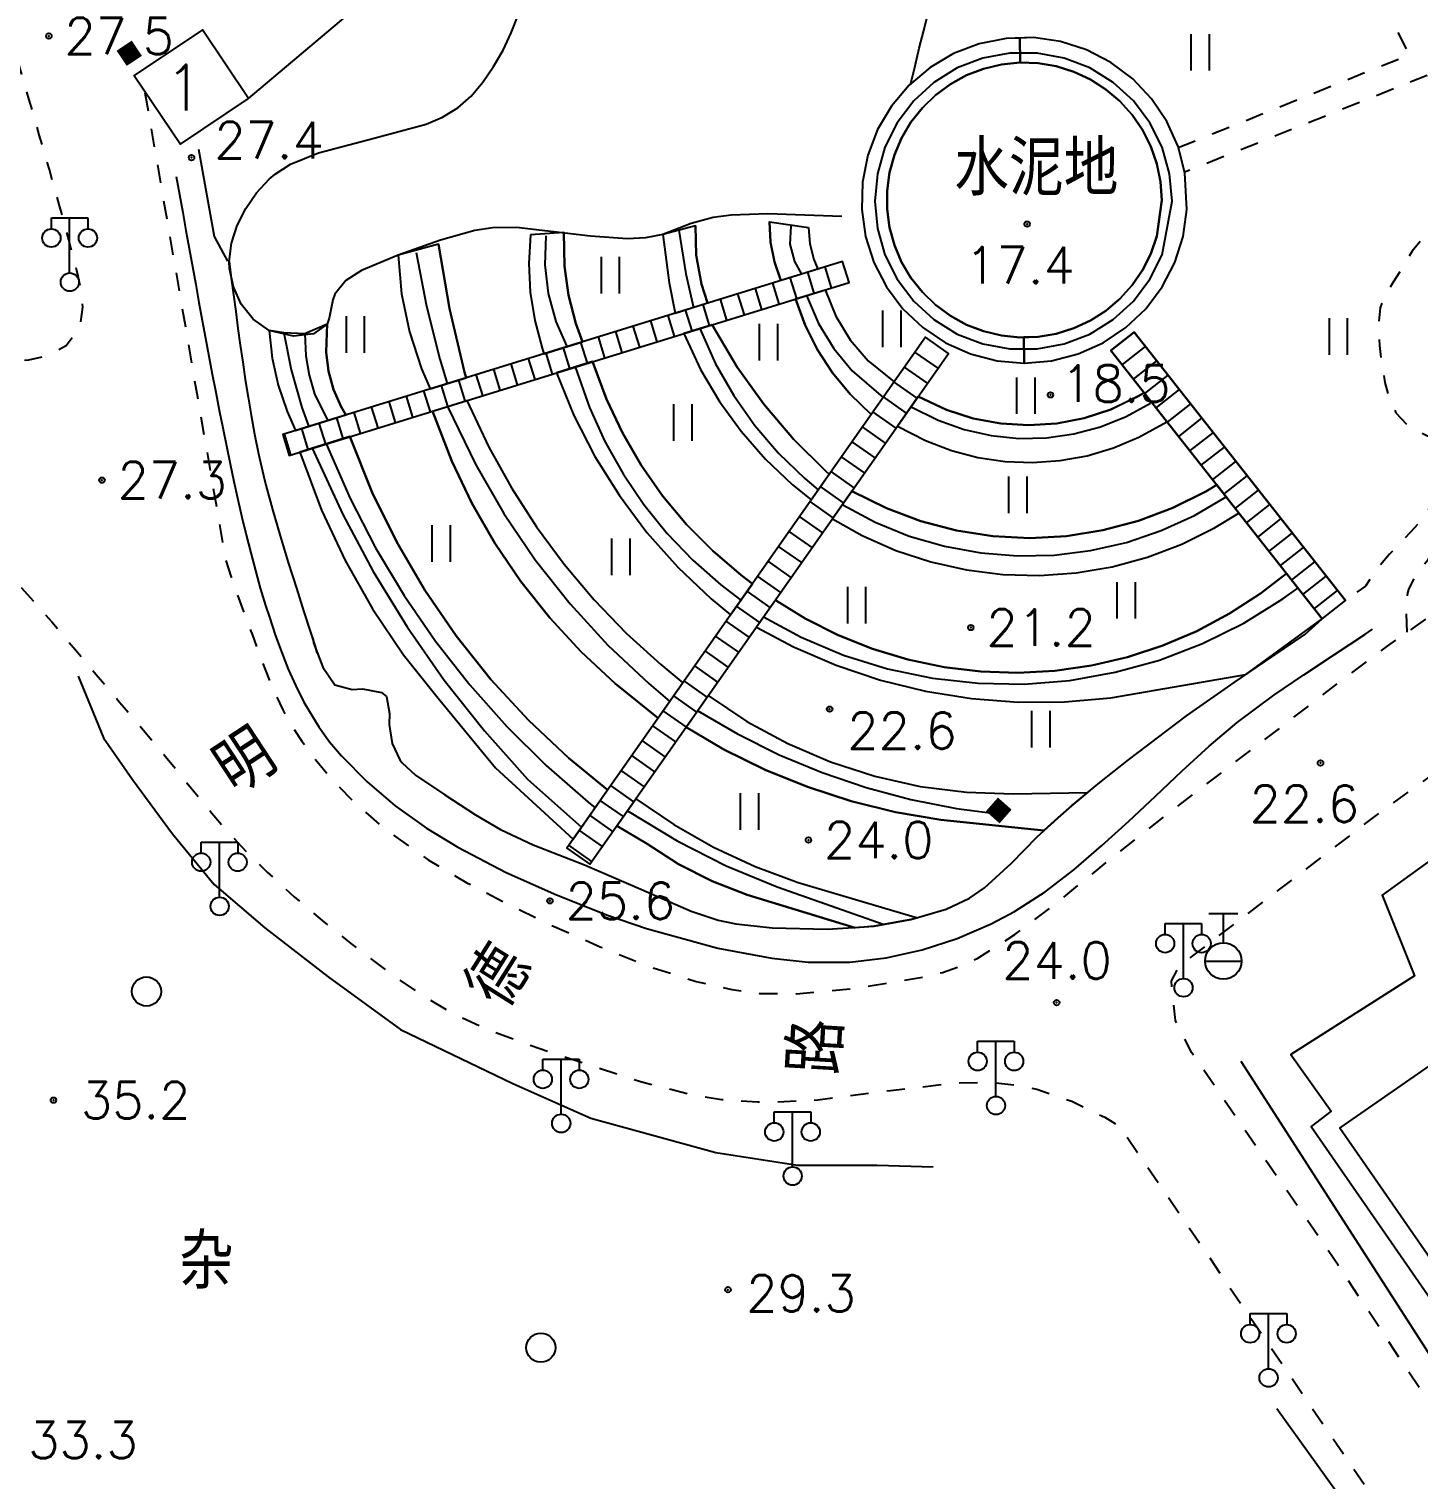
# Model space of a CAD drawing. Extents: x 115374 to 116875, y 149866 to 152432.
# Drawn here: x 116053.6 to 116129.7, y 150240 to 150319.4 of the extents above; entities that cross this region are included whole.
import ezdxf
from ezdxf.enums import TextEntityAlignment as Align

# ---------------------------------------------------------------- set-up
doc = ezdxf.new("R2010")
doc.units = 0
doc.header["$MEASUREMENT"] = 0
doc.header["$PDMODE"] = 32
doc.header["$PDSIZE"] = 0.3
doc.linetypes.add('X6', pattern=[2, 1, -1])
doc.layers.get('0').update_dxf_attribs({"linetype": 'CONTINUOUS'})
for name, color, linetype in [('BOUND', 7, 'CONTINUOUS'), ('DLDW', 14, 'CONTINUOUS'), ('DLSS', 5, 'CONTINUOUS'), ('DMTZ', 5, 'CONTINUOUS'), ('GCD', 1, 'CONTINUOUS'), ('GXYZ', 2, 'CONTINUOUS'), ('JMD', 6, 'CONTINUOUS'), ('YZH', 2, 'CONTINUOUS'), ('ZBTZ', 5, 'CONTINUOUS')]:
    doc.layers.add(name, color=color, linetype=linetype)
doc.styles.add('HZ', font='rs.shx', dxfattribs={"bigfont": 'hztxt.shx'})
doc.linetypes.add('X19', pattern='A,4.5,[145,symbolx.shx,S=1,R=0,X=0,Y=1],4.5,-0.5,[146,symbolx.shx,S=1,R=0,X=0,Y=0],-0.5', length=10)
doc.linetypes.add('X33', pattern='A,2,[150,symbolx.shx,S=1,R=0,X=0,Y=1],1e-11', length=2)
doc.linetypes.add('X35', pattern='A,2,[4,symbolt.shx,S=1,R=0,X=0,Y=0],2,[28,symbolt.shx,S=1,R=0,X=0,Y=0],1e-11', length=4)
doc.linetypes.add('X4', pattern='A,0,-1e-09,[149,symbolx.shx,S=0.15,R=0,X=0,Y=0],-1.6', length=1.6)
doc.linetypes.add('X49', pattern='A,0,[5,symbolt.shx,S=1,R=0,X=0,Y=0],-10', length=10)

# ---------------------------------------------------------------- blocks, each defined once
blk = doc.blocks.new('GC097')
for p, q in [((-1, 2.918), (-1, 3.518)), ((-1, 3.518), (1, 3.518)), ((0, 0.518), (0, 3.518)), ((1, 3.518), (1, 2.918))]:
    blk.add_line(p, q)
for centre in [(-1, 2.418), (1, 2.418), (0.008, 0)]:
    blk.add_circle(centre, 0.5)
blk = doc.blocks.new('GC002')
at = {"const_width": 1}
blk.add_lwpolyline([(-0.5, 0), (0.5, 0)], dxfattribs=at)
blk = doc.blocks.new('GC122')
blk.add_circle((0, 0), 0.8)
blk = doc.blocks.new('GC121')
for p, q in [((-0.5, -0.642), (-0.5, 1.358)), ((-0.5, -0.642), (-0.5, 0.858)), ((0.5, -0.642), (0.5, 1.358))]:
    blk.add_line(p, q)
blk = doc.blocks.new('GC133')
for p, q in [((-0.81, 2.588), (0.79, 2.588)), ((-0.01, 0.988), (-0.01, 2.588)), ((-1.01, -0.012), (0.99, -0.012))]:
    blk.add_line(p, q)
blk.add_circle((-0.01, -0.012), 1)

msp = doc.modelspace()

# ---------------------------------------------------------------- linework, layer by layer
at = {"layer": 'BOUND', "linetype": 'Continuous', "flags": 128}
for points in [[(116107.851, 150317.587), (116107.833, 150318.934), (116107.07, 150318.913), (116105.6, 150318.62), (116104.199, 150318.086), (116102.907, 150317.324), (116101.762, 150316.356), (116100.794, 150315.211), (116100.032, 150313.919), (116099.498, 150312.518), (116099.205, 150311.048), (116099.163, 150309.549), (116099.373, 150308.064), (116099.828, 150306.635), (116100.516, 150305.303), (116101.418, 150304.105), (116102.507, 150303.075), (116103.754, 150302.242), (116105.123, 150301.63), (116106.575, 150301.255), (116108.069, 150301.129), (116108.05, 150302.544), (116107.82, 150302.536), (116106.819, 150302.637), (116105.841, 150302.87), (116104.902, 150303.232), (116104.02, 150303.715), (116103.21, 150304.312), (116102.487, 150305.011), (116101.863, 150305.801), (116101.351, 150306.666), (116100.958, 150307.592), (116100.692, 150308.562), (116100.558, 150309.559), (116100.558, 150310.565), (116100.692, 150311.562), (116100.958, 150312.532), (116101.351, 150313.458), (116101.863, 150314.324), (116102.487, 150315.113), (116103.21, 150315.812), (116104.02, 150316.409), (116104.902, 150316.893), (116105.841, 150317.254), (116106.819, 150317.487), (116107.82, 150317.588)], [(116108.069, 150301.129), (116109.563, 150301.255), (116111.015, 150301.63), (116112.384, 150302.242), (116113.631, 150303.075), (116114.72, 150304.105), (116115.622, 150305.303), (116116.31, 150306.635), (116116.765, 150308.064), (116116.975, 150309.549), (116116.863, 150311.543), (116116.488, 150312.995), (116115.876, 150314.364), (116115.043, 150315.611), (116114.013, 150316.7), (116112.815, 150317.602), (116111.483, 150318.29), (116110.054, 150318.745), (116108.569, 150318.955), (116107.833, 150318.934), (116107.851, 150317.587), (116108.825, 150317.554), (116109.817, 150317.387), (116110.778, 150317.089), (116111.69, 150316.666), (116112.538, 150316.124), (116113.306, 150315.475), (116113.981, 150314.729), (116114.55, 150313.9), (116115.004, 150313.002), (116115.334, 150312.052), (116115.534, 150311.066), (116115.601, 150310.062), (116115.334, 150308.073), (116115.004, 150307.123), (116114.55, 150306.225), (116113.981, 150305.395), (116113.306, 150304.649), (116112.538, 150304), (116111.69, 150303.459), (116110.778, 150303.035), (116109.817, 150302.737), (116108.825, 150302.57), (116108.05, 150302.544)], [(116088.271, 150308.179), (116088.621, 150305.53), (116088.954, 150303.864), (116090.723, 150304.424), (116090.393, 150305.448), (116090.102, 150307.034), (116090.06, 150308.646)], [(116096.257, 150308.558), (116096.321, 150307.664), (116096.543, 150306.796), (116096.763, 150306.276), (116094.737, 150305.65), (116094.382, 150306.68), (116094.163, 150307.762), (116094.117, 150308.866)], [(116073.777, 150307.041), (116073.962, 150304.924), (116074.387, 150302.842), (116075.047, 150300.821), (116075.534, 150299.719), (116077.493, 150300.324), (116077.407, 150300.637), (116076.587, 150304.117), (116075.977, 150307.64)], [(116081.032, 150308.151), (116080.939, 150306.583), (116081.013, 150305.014), (116081.253, 150303.461), (116081.657, 150301.943), (116081.76, 150301.642), (116083.867, 150302.293), (116083.506, 150303.294), (116083.109, 150304.849), (116082.893, 150306.438), (116082.856, 150308.276)], [(116098.117, 150306.694), (116067.451, 150297.223), (116067.805, 150296.077), (116098.471, 150305.549)], [(116099.685, 150298.319), (116098.536, 150299.426), (116097.573, 150300.59), (116096.745, 150301.855), (116096.064, 150303.203), (116095.53, 150304.641), (116097.167, 150305.146), (116097.748, 150303.691), (116098.53, 150302.401), (116099.515, 150301.256), (116100.944, 150300.112)], [(116066.715, 150302.921), (116066.87, 150301.407), (116067.196, 150299.92), (116067.69, 150298.481), (116068.16, 150297.442), (116070.905, 150298.289), (116070.646, 150298.738), (116070.23, 150299.689), (116069.96, 150300.69), (116069.839, 150301.72), (116069.878, 150303.266), (116068.669, 150302.73), (116067.505, 150302.791)], [(116089.417, 150302.753), (116090.342, 150300.777), (116091.369, 150299.034), (116092.555, 150297.395), (116093.89, 150295.875), (116095.362, 150294.487), (116096.4, 150293.639), (116097.385, 150295.043), (116097.21, 150295.199), (116095.427, 150296.964), (116093.802, 150298.874), (116092.344, 150300.915), (116090.972, 150303.233)], [(116102.654, 150302.55), (116083.012, 150274.565), (116084.277, 150273.677), (116103.92, 150301.661)], [(116112.816, 150301.818), (116124.38, 150287.114), (116125.655, 150288.117), (116114.091, 150302.82)], [(116082.449, 150300.601), (116083.401, 150298.265), (116084.551, 150296.014), (116085.889, 150293.869), (116087.404, 150291.845), (116089.087, 150289.957), (116090.923, 150288.22), (116091.977, 150287.337), (116093.174, 150289.043), (116092.56, 150289.513), (116091.006, 150290.839), (116089.569, 150292.291), (116088.26, 150293.86), (116087.088, 150295.534), (116086.062, 150297.301), (116085.189, 150299.148), (116084.419, 150301.209)], [(116077.542, 150299.085), (116078.749, 150296.519), (116079.979, 150294.294), (116081.353, 150292.154), (116082.864, 150290.109), (116084.506, 150288.168), (116086.271, 150286.338), (116088.153, 150284.628), (116089.368, 150283.621), (116088.012, 150281.689), (116085.653, 150283.576), (116083.796, 150285.306), (116082.073, 150287.171), (116080.496, 150289.16), (116079.073, 150291.263), (116077.812, 150293.466), (116076.72, 150295.758), (116075.658, 150298.503)], [(116114.643, 150299.495), (116114.204, 150299.241), (116112.813, 150298.587), (116111.352, 150298.112), (116109.843, 150297.823), (116108.31, 150297.724), (116106.777, 150297.817), (116105.267, 150298.101), (116103.804, 150298.571), (116102.257, 150299.292), (116101.122, 150297.675), (116102.665, 150296.883), (116104.073, 150296.345), (116105.53, 150295.963), (116107.02, 150295.742), (116108.525, 150295.684), (116110.028, 150295.789), (116111.511, 150296.058), (116112.955, 150296.485), (116114.345, 150297.067), (116115.883, 150297.919)], [(116068.382, 150296.256), (116069.575, 150293.079), (116070.863, 150290.324), (116072.364, 150287.678), (116074.066, 150285.157), (116075.961, 150282.778), (116079.105, 150278.963), (116083.357, 150275.057), (116085.248, 150277.751), (116083.131, 150279.489), (116080.912, 150281.57), (116078.85, 150283.805), (116076.953, 150286.183), (116075.233, 150288.692), (116073.699, 150291.318), (116072.357, 150294.047), (116071.121, 150297.102)], [(116097.558, 150292.598), (116099.198, 150291.677), (116101.035, 150290.867), (116102.942, 150290.24), (116104.901, 150289.801), (116106.893, 150289.553), (116108.9, 150289.5), (116110.902, 150289.642), (116112.881, 150289.977), (116114.819, 150290.502), (116116.696, 150291.213), (116118.496, 150292.103), (116119.825, 150292.907), (116118.608, 150294.453), (116118.013, 150294.105), (116116.21, 150293.2), (116114.324, 150292.486), (116112.374, 150291.969), (116110.381, 150291.655), (116108.367, 150291.548), (116106.352, 150291.649), (116104.359, 150291.956), (116102.407, 150292.467), (116100.519, 150293.175), (116098.625, 150294.118)], [(116122.422, 150289.604), (116121.008, 150288.518), (116119.31, 150287.41), (116117.521, 150286.453), (116115.657, 150285.656), (116113.73, 150285.024), (116111.755, 150284.563), (116109.747, 150284.275), (116107.722, 150284.164), (116105.695, 150284.229), (116103.682, 150284.47), (116101.697, 150284.886), (116099.756, 150285.473), (116097.873, 150286.227), (116096.063, 150287.142), (116094.437, 150288.152), (116093.397, 150286.669), (116095.433, 150285.585), (116097.774, 150284.576), (116100.191, 150283.764), (116102.667, 150283.154), (116105.185, 150282.75), (116107.727, 150282.555), (116110.277, 150282.571), (116112.817, 150282.796), (116120.211, 150284.075), (116124.38, 150287.114)], [(116109.9, 150276.226), (116109.145, 150275.529), (116103.489, 150276.117), (116101.015, 150276.538), (116098.579, 150277.138), (116096.192, 150277.912), (116093.868, 150278.858), (116091.618, 150279.969), (116089.548, 150281.186), (116090.763, 150282.916), (116092.874, 150281.502), (116095.115, 150280.285), (116097.458, 150279.28), (116099.885, 150278.497), (116102.373, 150277.941), (116104.903, 150277.618), (116107.451, 150277.53), (116111.536, 150277.616), (116110.657, 150276.884)], [(116098.803, 150270.201), (116092.886, 150272.001), (116090.968, 150272.747), (116089.135, 150273.684), (116087.406, 150274.802), (116085.753, 150275.78), (116086.795, 150277.263), (116088.865, 150275.853), (116091.051, 150274.611), (116093.33, 150273.551), (116095.687, 150272.68), (116102.219, 150270.74), (116101.853, 150270.645), (116099.847, 150270.294), (116099.298, 150270.236)]]:
    msp.add_lwpolyline(points, close=True, dxfattribs=at)
at = {"layer": 'DLSS', "linetype": 'X6', "flags": 128}
for points, elevation in [([(116000, 150390.71), (116004.074, 150369.009), (116006.484, 150357.447), (116008.197, 150349.404), (116010.153, 150343.642), (116015.303, 150331.826), (116021.234, 150320.906), (116025.045, 150316.1), (116034.239, 150309.961), (116046.764, 150302.444), (116050.292, 150301.475), (116051.277, 150301.312), (116052.522, 150301.229), (116053.553, 150301.302), (116054.551, 150301.534), (116055.588, 150302.101), (116056.219, 150302.889), (116056.367, 150303.228), (116056.502, 150304.201), (116056.384, 150305.214), (116056.24, 150305.894), (116055.999, 150306.893), (116055.744, 150307.874), (116055.482, 150308.845), (116055.214, 150309.809), (116054.942, 150310.768), (116054.669, 150311.725), (116054.395, 150312.68), (116054.12, 150313.635), (116053.844, 150314.589), (116053.57, 150315.544), (116053.295, 150316.499), (116053.023, 150317.457), (116052.716, 150318.546), (116047.473, 150329.639), (116039.142, 150340.642), (116029.894, 150354.79), (116022.494, 150365.802), (116019.93, 150369.662), (116018.13, 150374.653), (116016.165, 150382.423), (116014.98, 150403.523), (116015.636, 150421.284), (116015.46, 150424.579), (116014.762, 150428.081), (116013.009, 150432.367), (116011.439, 150434.777), (116009.748, 150435.386), (116007.729, 150435.1)], 29.186), ([(116116.504, 150312.933), (116129.164, 150318.027), (116128.063, 150320.161), (116129.587, 150320.772)], 19.906), ([(116130.141, 150316.888), (116116.853, 150311.582)], 20.034), ([(116059.908, 150315.933), (116064.32, 150290.354), (116064.631, 150289.406), (116064.963, 150288.464), (116065.309, 150287.524), (116065.793, 150286.219), (116066.138, 150285.277), (116066.489, 150284.338), (116066.862, 150283.41), (116067.461, 150282.129), (116067.954, 150281.261), (116068.5, 150280.421), (116069.091, 150279.61), (116070.06, 150278.433), (116071.45, 150276.99), (116072.953, 150275.67), (116075.417, 150273.923), (116077.536, 150272.669), (116080.199, 150271.286), (116082.131, 150270.362), (116084.869, 150269.14), (116087.661, 150268.036), (116090.1, 150267.261), (116092.055, 150266.812), (116093.581, 150266.608), (116095.568, 150266.577), (116098.562, 150266.851), (116102.616, 150267.514), (116103.585, 150267.757), (116104.617, 150268.111), (116105.517, 150268.533), (116107.558, 150269.828), (116109.574, 150271.352), (116111.131, 150272.607), (116112.677, 150273.869), (116114.782, 150275.547), (116116.361, 150276.773), (116117.948, 150277.992), (116119.538, 150279.207), (116121.128, 150280.422), (116122.81, 150281.713), (116124.396, 150282.933), (116125.985, 150284.147), (116127.984, 150285.643), (116143.921, 150296.884)], 20.248), ([(116131.647, 150314.738), (116131.837, 150313.826), (116131.888, 150312.827), (116131.935, 150311.735), (116131.95, 150310.737), (116131.847, 150309.737), (116131.579, 150309.053), (116130.781, 150308.48), (116129.936, 150308.012), (116129.306, 150307.253), (116128.819, 150306.417), (116128.266, 150305.558), (116127.758, 150304.696), (116127.552, 150304.151), (116127.458, 150303.108), (116127.519, 150302.089), (116127.644, 150301.074), (116127.822, 150300.074), (116128.084, 150299.112), (116128.426, 150298.401), (116129.114, 150297.669), (116130.149, 150297.144), (116130.656, 150297.011), (116131.032, 150296.164), (116130.979, 150295.269), (116130.725, 150294.241), (116130.342, 150293.341), (116130.071, 150292.883), (116129.461, 150292.115), (116128.069, 150290.656), (116127.299, 150289.756), (116126.755, 150288.917), (116125.655, 150288.117)], 21.973), ([(116129.045, 150286.392), (116128.992, 150287.558), (116129.075, 150288.538), (116129.145, 150288.775), (116129.582, 150289.582), (116130.181, 150290.37), (116130.678, 150291.172), (116131.176, 150292.36), (116131.741, 150293.182), (116132.073, 150293.163), (116132.151, 150293.119), (116132.586, 150293.49), (116132.581, 150294.736), (116132.494, 150296.081), (116132.792, 150297.767), (116135.663, 150299.453), (116136.789, 150298.627), (116137.723, 150298.277), (116138.803, 150298.171), (116139.822, 150298.179), (116140.822, 150298.164), (116141.434, 150298.071), (116142.353, 150297.714), (116143.921, 150296.884)], 21.887), ([(116040.514, 150298.614), (116046.828, 150294.2), (116048.467, 150293.046), (116050.044, 150291.809), (116051.397, 150290.617), (116052.806, 150289.2), (116054.146, 150287.716), (116054.802, 150286.959), (116055.451, 150286.196), (116056.097, 150285.431), (116057.133, 150284.2), (116057.781, 150283.437), (116058.429, 150282.675), (116059.077, 150281.914), (116059.724, 150281.152), (116060.94, 150279.694), (116061.573, 150278.918), (116062.203, 150278.14), (116062.835, 150277.363), (116063.472, 150276.591), (116064.12, 150275.829), (116065.19, 150274.643), (116066.606, 150273.237), (116068.087, 150271.895), (116069.614, 150270.598), (116071.177, 150269.337), (116073.688, 150267.449), (116075.351, 150266.336), (116076.907, 150265.444), (116078.717, 150264.617), (116081.535, 150263.582), (116084.179, 150262.709), (116087.046, 150261.782), (116089.944, 150261.028), (116091.482, 150260.795), (116093.48, 150260.668), (116094.485, 150260.662), (116096.768, 150260.775), (116100.736, 150261.292), (116104.458, 150261.713), (116106.465, 150261.719), (116107.782, 150261.571), (116108.756, 150261.356), (116110.678, 150260.696), (116112.488, 150259.817), (116113.326, 150259.286), (116127.898, 150237.944), (116136.117, 150226.199), (116152.82, 150202.862), (116157.072, 150196.337), (116157.451, 150195.387), (116157.545, 150194.794), (116157.362, 150193.83), (116156.927, 150192.895), (116156.426, 150192.003), (116155.897, 150191.15), (116155.343, 150190.329), (116154.746, 150189.503), (116154.142, 150188.72), (116153.518, 150187.948), (116152.877, 150187.186), (116152.223, 150186.432), (116150.884, 150184.941), (116149.511, 150183.468), (116148.601, 150182.517), (116147.186, 150181.068), (116145.78, 150179.612), (116144.423, 150178.124), (116143.78, 150177.357), (116143.17, 150176.57), (116142.605, 150175.754), (116141.881, 150174.48), (116141.488, 150173.559), (116141.181, 150172.601), (116140.914, 150171.25), (116140.841, 150170.254), (116140.852, 150169.253), (116140.923, 150168.251), (116141.014, 150167.419), (116141.146, 150166.421), (116141.281, 150165.426), (116141.395, 150164.432), (116141.465, 150163.437), (116141.463, 150162.448), (116141.152, 150161.24), (116141.176, 150160.46), (116140.897, 150159.495), (116140.691, 150158.944), (116140.271, 150158.044), (116139.78, 150157.181), (116139.233, 150156.347), (116138.647, 150155.534), (116138.031, 150154.738), (116137.396, 150153.952), (116136.75, 150153.174), (116135.552, 150151.733), (116134.919, 150150.952), (116134.294, 150150.17), (116133.674, 150149.385), (116133.056, 150148.602), (116132.436, 150147.82), (116131.812, 150147.041), (116131.18, 150146.265), (116130.541, 150145.496), (116129.895, 150144.733), (116129.242, 150143.975), (116127.911, 150142.48), (116127.097, 150141.604), (116125.696, 150140.175), (116124.253, 150138.79), (116122.764, 150137.454), (116121.057, 150136.04), (116119.473, 150134.815), (116117.858, 150133.631), (116116.213, 150132.492), (116114.2, 150131.21), (116112.475, 150130.2), (116109.854, 150128.739), (116107.224, 150127.293), (116104.752, 150125.888), (116103.04, 150124.855), (116101.346, 150123.791), (116099.666, 150122.705), (116097.999, 150121.599), (116096.347, 150120.471), (116094.425, 150119.109), (116092.809, 150117.931), (116091.201, 150116.741), (116089.6, 150115.543), (116088.003, 150114.338), (116086.41, 150113.128), (116084.822, 150111.912), (116083.24, 150110.687), (116081.669, 150109.449), (116079.257, 150107.496), (116077.711, 150106.226), (116076.166, 150104.955), (116074.618, 150103.688), (116073.061, 150102.434), (116071.488, 150101.2), (116069.681, 150099.846), (116068.061, 150098.674), (116066.429, 150097.517), (116064.789, 150096.372), (116063.143, 150095.235), (116061.491, 150094.106), (116059.832, 150092.988), (116057.755, 150091.616), (116056.077, 150090.527), (116054.392, 150089.447), (116052.701, 150088.379), (116051.001, 150087.326), (116049.287, 150086.293), (116047.554, 150085.295), (116044.912, 150083.918), (116042.145, 150082.731), (116040.245, 150082.106), (116038.594, 150081.733), (116036.602, 150081.483), (116034.594, 150081.406), (116032.178, 150081.551), (116029.22, 150082.037), (116026.011, 150082.762), (116022.12, 150083.811), (116019.28, 150084.781), (116017.302, 150085.677), (116015.6, 150086.701), (116013.979, 150087.873), (116012.416, 150089.143), (116010.907, 150090.483), (116009.293, 150092.041), (116007.898, 150093.489), (116006.558, 150094.982), (116005.913, 150095.746), (116005.289, 150096.526), (116004.69, 150097.323), (116003.959, 150098.396), (116003.444, 150099.249), (116002.964, 150100.126), (116002.514, 150101.02), (116002.089, 150101.93), (116001.688, 150102.851), (116001.309, 150103.781), (116000.952, 150104.72), (116000.571, 150105.809), (116000.266, 150106.762), (116000, 150107.61)], 20.248), ([(116145.217, 150252.578), (116146.443, 150249.989), (116146.267, 150249.355), (116145.893, 150248.863), (116144.981, 150248.215), (116137.626, 150242.993), (116135.37, 150241.879), (116132.377, 150241.833), (116131.118, 150242.857), (116125.255, 150251.725), (116117.243, 150263.345), (116116.342, 150265.121), (116116.124, 150267.285), (116116.547, 150268.085), (116127.902, 150276.778), (116149.324, 150292.043), (116151.947, 150290.004), (116154.761, 150285.755)], 21.889)]:
    msp.add_lwpolyline(points, dxfattribs=dict(at, elevation=elevation))
at = {"layer": 'DMTZ', "linetype": 'X33', "elevation": 27.476, "flags": 128}
msp.add_lwpolyline([(116062.833, 150312.85), (116063.695, 150308.058), (116064.423, 150306.709)], dxfattribs=at)
at = {"layer": 'DMTZ', "linetype": 'X35', "flags": 128}
for points, elevation in [([(116064.512, 150306.691), (116064.633, 150305.778), (116064.755, 150304.865), (116064.877, 150303.95), (116065.002, 150303.031), (116065.13, 150302.107), (116065.262, 150301.174), (116065.401, 150300.229), (116065.55, 150299.266), (116065.715, 150298.276), (116065.903, 150297.244), (116066.125, 150296.151), (116066.398, 150294.966), (116066.528, 150294.451), (116066.895, 150293.101), (116067.315, 150291.667), (116067.758, 150290.214), (116068.199, 150288.802), (116068.613, 150287.499), (116068.97, 150286.388), (116069.344, 150285.259), (116069.092, 150286.076), (116069.146, 150285.805), (116069.652, 150284.478), (116070.302, 150283.507), (116071.248, 150283.251), (116071.816, 150283.279), (116072.867, 150283.081), (116073.136, 150282.867), (116073.309, 150281.934), (116073.29, 150281.341), (116073.442, 150280.298), (116073.866, 150279.406), (116074, 150279.23), (116074.732, 150278.566), (116076.336, 150277.49), (116078.005, 150276.384), (116079.372, 150275.578), (116081.175, 150274.744), (116083.974, 150273.643), (116087.073, 150272.306), (116089.828, 150271.103), (116091.31, 150270.62), (116092.277, 150270.418), (116094.257, 150270.198), (116097.276, 150270.13), (116099.847, 150270.294), (116101.853, 150270.645), (116103.784, 150271.217), (116105.075, 150271.829), (116105.882, 150272.39), (116107.36, 150273.734), (116108.783, 150275.175), (116110.657, 150276.884), (116112.202, 150278.157), (116113.771, 150279.395), (116115.356, 150280.611), (116116.959, 150281.803), (116119.569, 150283.635), (116121.221, 150284.763), (116122.876, 150285.886), (116123.438, 150286.268), (116124.38, 150287.114)], 25.545), ([(116152.136, 150289.684), (116127.67, 150271.99), (116129.447, 150267.568), (116122.672, 150263.257), (116124.886, 150260.149), (116123.787, 150259.321), (116134.216, 150244.226)], 22.289)]:
    msp.add_lwpolyline(points, dxfattribs=dict(at, elevation=elevation))
msp.add_lwpolyline([(116056.247, 150283.972), (116057.636, 150280.6), (116059.224, 150278.32), (116061.407, 150275.345), (116063.689, 150272.568), (116066.468, 150270.189), (116069.941, 150267.511), (116073.91, 150264.636), (116080.063, 150261.661), (116084.33, 150259.777), (116091.177, 150257.893), (116095.643, 150257.199), (116100.009, 150257.199), (116103.085, 150257.1)], dxfattribs=at)
at = {"layer": 'GCD', "linetype": 'Continuous'}
for p in [(116054.644, 150319.043, 27.5), (116062.457, 150312.383, 27.4), (116108.224, 150308.741, 17.4), (116109.5, 150299.388, 18.5), (116057.551, 150294.718, 27.3), (116105.139, 150286.643, 21.2), (116097.409, 150282.177, 22.6), (116124.292, 150279.226, 22.6), (116096.247, 150275.005, 24), (116082.091, 150271.671, 25.6), (116109.841, 150266.097, 24), (116054.894, 150260.755, 35.2), (116091.84, 150250.376, 29.3)]:
    msp.add_point(p, dxfattribs=at)
at = {"layer": 'JMD', "linetype": 'Continuous', "flags": 128}
for points in [[(116065.573, 150315.626), (116063.05, 150319.385), (116059.321, 150316.883), (116061.845, 150313.123)], [(116143.271, 150255.385), (116141.292, 150254.005), (116133.641, 150265.001), (116125.344, 150259.249), (116134.918, 150245.438), (116145.217, 150252.578)]]:
    msp.add_lwpolyline(points, close=True, dxfattribs=at)
at = {"layer": 'YZH', "linetype": 'Continuous'}
for p, q in [((116096.56, 150304.959), (116096.206, 150306.104)), ((116097.516, 150305.254), (116097.162, 150306.399)), ((116094.649, 150304.369), (116094.295, 150305.514)), ((116095.605, 150304.664), (116095.251, 150305.809)), ((116091.783, 150303.483), (116091.429, 150304.629)), ((116092.738, 150303.778), (116092.384, 150304.924)), ((116093.694, 150304.074), (116093.34, 150305.219)), ((116088.916, 150302.598), (116088.563, 150303.743)), ((116089.872, 150302.893), (116089.518, 150304.039)), ((116090.827, 150303.188), (116090.473, 150304.334)), ((116086.05, 150301.713), (116085.696, 150302.858)), ((116087.005, 150302.008), (116086.652, 150303.153)), ((116087.961, 150302.303), (116087.607, 150303.448)), ((116084.139, 150301.122), (116083.785, 150302.268)), ((116085.094, 150301.418), (116084.741, 150302.563)), ((116081.273, 150300.237), (116080.919, 150301.383)), ((116082.228, 150300.532), (116081.874, 150301.678)), ((116083.184, 150300.827), (116082.83, 150301.973)), ((116103.346, 150300.843), (116102.08, 150301.731)), ((116113.434, 150301.032), (116114.709, 150302.034)), ((116078.406, 150299.352), (116078.052, 150300.497)), ((116079.362, 150299.647), (116079.008, 150300.792)), ((116080.317, 150299.942), (116079.963, 150301.087)), ((116102.771, 150300.024), (116101.505, 150300.913)), ((116114.053, 150300.246), (116115.327, 150301.248)), ((116076.495, 150298.762), (116076.142, 150299.907)), ((116077.451, 150299.057), (116077.097, 150300.202)), ((116102.196, 150299.206), (116100.931, 150300.094)), ((116114.671, 150299.46), (116115.946, 150300.462)), ((116073.629, 150297.876), (116073.275, 150299.022)), ((116074.584, 150298.171), (116074.231, 150299.317)), ((116075.54, 150298.467), (116075.186, 150299.612)), ((116101.622, 150298.387), (116100.356, 150299.276)), ((116115.289, 150298.674), (116116.564, 150299.676)), ((116115.907, 150297.888), (116117.182, 150298.89)), ((116070.763, 150296.991), (116070.409, 150298.136)), ((116071.718, 150297.286), (116071.364, 150298.431)), ((116072.673, 150297.581), (116072.32, 150298.727)), ((116101.047, 150297.569), (116099.782, 150298.457)), ((116116.525, 150297.102), (116117.8, 150298.104)), ((116068.852, 150296.401), (116068.498, 150297.546)), ((116069.807, 150296.696), (116069.453, 150297.841)), ((116100.473, 150296.75), (116099.207, 150297.639)), ((116117.143, 150296.316), (116118.418, 150297.318)), ((116067.896, 150296.106), (116067.542, 150297.251)), ((116099.898, 150295.932), (116098.633, 150296.82)), ((116117.762, 150295.53), (116119.036, 150296.532)), ((116099.324, 150295.113), (116098.058, 150296.002)), ((116118.38, 150294.744), (116119.655, 150295.746)), ((116098.749, 150294.295), (116097.484, 150295.183)), ((116118.998, 150293.958), (116120.273, 150294.96)), ((116098.175, 150293.476), (116096.909, 150294.365)), ((116119.616, 150293.172), (116120.891, 150294.174)), ((116097.6, 150292.658), (116096.335, 150293.546)), ((116120.234, 150292.385), (116121.509, 150293.388)), ((116097.026, 150291.839), (116095.76, 150292.728)), ((116120.853, 150291.599), (116122.127, 150292.602)), ((116096.451, 150291.021), (116095.186, 150291.909)), ((116121.471, 150290.813), (116122.746, 150291.816)), ((116095.877, 150290.202), (116094.611, 150291.091)), ((116122.089, 150290.027), (116123.364, 150291.03)), ((116095.302, 150289.384), (116094.037, 150290.272)), ((116122.707, 150289.241), (116123.982, 150290.244)), ((116094.728, 150288.565), (116093.462, 150289.454)), ((116123.325, 150288.455), (116124.6, 150289.458)), ((116094.153, 150287.747), (116092.888, 150288.635)), ((116123.943, 150287.669), (116125.218, 150288.672)), ((116093.579, 150286.928), (116092.313, 150287.817)), ((116093.004, 150286.11), (116091.739, 150286.998)), ((116092.43, 150285.291), (116091.164, 150286.18)), ((116091.855, 150284.473), (116090.59, 150285.361)), ((116091.281, 150283.654), (116090.015, 150284.543)), ((116090.706, 150282.836), (116089.441, 150283.724)), ((116090.132, 150282.017), (116088.866, 150282.906)), ((116089.557, 150281.199), (116088.292, 150282.087)), ((116088.983, 150280.38), (116087.717, 150281.269)), ((116088.408, 150279.562), (116087.143, 150280.45)), ((116087.834, 150278.743), (116086.568, 150279.632)), ((116087.259, 150277.925), (116085.994, 150278.813)), ((116086.685, 150277.106), (116085.419, 150277.995)), ((116086.11, 150276.288), (116084.845, 150277.176)), ((116085.536, 150275.469), (116084.27, 150276.358)), ((116084.961, 150274.651), (116083.696, 150275.539)), ((116084.387, 150273.832), (116083.121, 150274.721))]:
    msp.add_line(p, q, dxfattribs=at)
at = {"layer": 'YZH', "linetype": 'X19', "elevation": 28.93, "flags": 128}
msp.add_lwpolyline([(116065.573, 150315.626), (116083.198, 150330.479), (116083.622, 150332.37), (116065.833, 150358.353), (116061.116, 150355.297)], dxfattribs=at)
at = {"layer": 'YZH', "linetype": 'Continuous', "flags": 128}
for points in [[(116116.975, 150309.549), (116116.863, 150311.543), (116116.488, 150312.995), (116115.876, 150314.364), (116115.043, 150315.611), (116114.013, 150316.7), (116112.815, 150317.602), (116111.483, 150318.29), (116110.054, 150318.745), (116108.569, 150318.955), (116107.07, 150318.913), (116105.6, 150318.62), (116104.199, 150318.086), (116102.907, 150317.324), (116101.762, 150316.356), (116100.794, 150315.211), (116100.032, 150313.919), (116099.498, 150312.518), (116099.205, 150311.048), (116099.163, 150309.549), (116099.373, 150308.064), (116099.828, 150306.635), (116100.516, 150305.303), (116101.418, 150304.105), (116102.507, 150303.075), (116103.754, 150302.242), (116105.123, 150301.63), (116106.575, 150301.255), (116108.069, 150301.129), (116109.563, 150301.255), (116111.015, 150301.63), (116112.384, 150302.242), (116113.631, 150303.075), (116114.72, 150304.105), (116115.622, 150305.303), (116116.31, 150306.635), (116116.765, 150308.064), (116116.975, 150309.549)], [(116116.166, 150310.007), (116116.027, 150311.503), (116115.616, 150312.948), (116114.947, 150314.292), (116114.042, 150315.491), (116112.931, 150316.503), (116111.654, 150317.294), (116110.254, 150317.836), (116108.777, 150318.112), (116107.275, 150318.112), (116105.798, 150317.836), (116104.398, 150317.294), (116103.121, 150316.503), (116102.01, 150315.491), (116101.105, 150314.292), (116100.436, 150312.948), (116100.025, 150311.503), (116099.886, 150310.007), (116100.025, 150308.511), (116100.436, 150307.066), (116101.105, 150305.722), (116102.01, 150304.523), (116103.121, 150303.511), (116104.398, 150302.72), (116105.798, 150302.178), (116107.275, 150301.902), (116108.777, 150301.902), (116110.254, 150302.178), (116111.654, 150302.72), (116112.931, 150303.511), (116114.042, 150304.523), (116114.947, 150305.722), (116115.616, 150307.066), (116116.166, 150310.007)], [(116115.601, 150310.062), (116115.534, 150311.066), (116115.334, 150312.052), (116115.004, 150313.002), (116114.55, 150313.9), (116113.981, 150314.729), (116113.306, 150315.475), (116112.538, 150316.124), (116111.69, 150316.666), (116110.778, 150317.089), (116109.817, 150317.387), (116108.825, 150317.554), (116107.82, 150317.588), (116106.819, 150317.487), (116105.841, 150317.254), (116104.902, 150316.893), (116104.02, 150316.409), (116103.21, 150315.812), (116102.487, 150315.113), (116101.863, 150314.324), (116101.351, 150313.458), (116100.958, 150312.532), (116100.692, 150311.562), (116100.558, 150310.565), (116100.558, 150309.559), (116100.692, 150308.562), (116100.958, 150307.592), (116101.351, 150306.666), (116101.863, 150305.801), (116102.487, 150305.011), (116103.21, 150304.312), (116104.02, 150303.715), (116104.902, 150303.232), (116105.841, 150302.87), (116106.819, 150302.637), (116107.82, 150302.536), (116108.825, 150302.57), (116109.817, 150302.737), (116110.778, 150303.035), (116111.69, 150303.459), (116112.538, 150304), (116113.306, 150304.649), (116113.981, 150305.395), (116114.55, 150306.225), (116115.004, 150307.123), (116115.334, 150308.073), (116115.601, 150310.062)], [(116090.06, 150308.646), (116090.102, 150307.034), (116090.393, 150305.448), (116090.723, 150304.424)], [(116094.117, 150308.866), (116094.163, 150307.762), (116094.382, 150306.68), (116094.737, 150305.65)], [(116095.279, 150308.631), (116095.23, 150307.651), (116095.476, 150306.7), (116095.864, 150305.999)], [(116096.257, 150308.558), (116096.321, 150307.664), (116096.543, 150306.796), (116096.763, 150306.276)], [(116075.977, 150307.64), (116076.587, 150304.117), (116077.407, 150300.637), (116077.493, 150300.324)], [(116081.032, 150308.151), (116080.939, 150306.583), (116081.013, 150305.014), (116081.253, 150303.461), (116081.657, 150301.943), (116081.76, 150301.642)], [(116081.857, 150308.098), (116081.809, 150306.514), (116081.995, 150304.941), (116082.41, 150303.412), (116083.015, 150302.03)], [(116082.856, 150308.276), (116082.893, 150306.438), (116083.109, 150304.849), (116083.506, 150303.294), (116083.867, 150302.293)], [(116088.271, 150308.179), (116088.621, 150305.53), (116088.954, 150303.864)], [(116089.146, 150308.407), (116089.534, 150306.025), (116089.959, 150304.175)], [(116073.777, 150307.041), (116073.962, 150304.924), (116074.387, 150302.842), (116075.047, 150300.821), (116075.534, 150299.719)], [(116074.762, 150307.192), (116075.328, 150304.246), (116076.063, 150301.337), (116076.462, 150300.006)], [(116067.805, 150296.077), (116098.471, 150305.549), (116098.117, 150306.694), (116067.451, 150297.223)], [(116095.53, 150304.641), (116096.064, 150303.203), (116096.745, 150301.855), (116097.573, 150300.59), (116098.536, 150299.426), (116099.685, 150298.319)], [(116096.143, 150304.83), (116096.805, 150303.297), (116097.636, 150301.935), (116098.649, 150300.702), (116100.331, 150299.239)], [(116097.167, 150305.146), (116097.748, 150303.691), (116098.53, 150302.401), (116099.515, 150301.256), (116100.944, 150300.112)], [(116066.715, 150302.921), (116066.87, 150301.407), (116067.196, 150299.92), (116067.69, 150298.481), (116068.16, 150297.442)], [(116069.889, 150303.295), (116069.839, 150301.72), (116069.96, 150300.69), (116070.23, 150299.689), (116070.646, 150298.738), (116070.905, 150298.289)], [(116090.289, 150303.022), (116091.164, 150301.095), (116092.157, 150299.357), (116093.309, 150297.719), (116094.609, 150296.196), (116096.045, 150294.801), (116096.78, 150294.181)], [(116090.972, 150303.233), (116092.344, 150300.915), (116093.802, 150298.874), (116095.427, 150296.964), (116097.21, 150295.199), (116097.385, 150295.043)], [(116067.505, 150302.791), (116067.906, 150300.753), (116068.504, 150298.697), (116068.871, 150297.691)], [(116068.669, 150302.73), (116068.717, 150301.529), (116068.893, 150300.471), (116069.201, 150299.445), (116069.898, 150297.998)], [(116084.277, 150273.677), (116103.92, 150301.661), (116102.654, 150302.55), (116083.012, 150274.565)], [(116089.417, 150302.753), (116090.342, 150300.777), (116091.369, 150299.034), (116092.555, 150297.395), (116093.89, 150295.875), (116095.362, 150294.487), (116096.4, 150293.639)], [(116124.38, 150287.114), (116112.816, 150301.818), (116114.091, 150302.82), (116125.655, 150288.117)], [(116082.449, 150300.601), (116083.401, 150298.265), (116084.551, 150296.014), (116085.889, 150293.869), (116087.404, 150291.845), (116089.087, 150289.957), (116090.923, 150288.22), (116091.977, 150287.337)], [(116083.473, 150300.917), (116084.262, 150298.691), (116085.102, 150296.839), (116086.096, 150295.064), (116087.236, 150293.38), (116088.514, 150291.798), (116089.922, 150290.33), (116091.449, 150288.987), (116092.542, 150288.142)], [(116084.419, 150301.209), (116085.189, 150299.148), (116086.062, 150297.301), (116087.088, 150295.534), (116088.26, 150293.86), (116089.569, 150292.291), (116091.006, 150290.839), (116092.56, 150289.513), (116093.174, 150289.043)], [(116077.542, 150299.085), (116078.749, 150296.519), (116079.979, 150294.294), (116081.353, 150292.154), (116082.864, 150290.109), (116084.506, 150288.168), (116086.271, 150286.338), (116088.153, 150284.628), (116089.368, 150283.621)], [(116101.865, 150298.734), (116103.344, 150297.997), (116104.774, 150297.489), (116106.254, 150297.156), (116107.763, 150297.003), (116109.279, 150297.033), (116110.781, 150297.246), (116112.247, 150297.637), (116113.655, 150298.202), (116114.984, 150298.932)], [(116102.257, 150299.292), (116103.804, 150298.571), (116105.267, 150298.101), (116106.777, 150297.817), (116108.31, 150297.724), (116109.843, 150297.823), (116111.352, 150298.112), (116112.813, 150298.587), (116114.643, 150299.495)], [(116075.658, 150298.503), (116076.72, 150295.758), (116077.812, 150293.466), (116079.073, 150291.263), (116080.496, 150289.16), (116082.073, 150287.171), (116083.796, 150285.306), (116085.653, 150283.576), (116088.012, 150281.689)], [(116076.474, 150298.755), (116078.022, 150295.558), (116079.557, 150292.899), (116081.282, 150290.358), (116083.188, 150287.949), (116085.263, 150285.686), (116087.498, 150283.579), (116088.648, 150282.596)], [(116101.122, 150297.675), (116102.665, 150296.883), (116104.073, 150296.345), (116105.53, 150295.963), (116107.02, 150295.742), (116108.525, 150295.684), (116110.028, 150295.789), (116111.511, 150296.058), (116112.955, 150296.485), (116114.345, 150297.067), (116115.883, 150297.919)], [(116069.831, 150296.703), (116071.143, 150293.718), (116072.538, 150291.014), (116074.101, 150288.402), (116075.824, 150285.894), (116077.7, 150283.498), (116079.723, 150281.225), (116081.884, 150279.082), (116084.175, 150277.079), (116084.558, 150276.768)], [(116071.121, 150297.102), (116072.357, 150294.047), (116073.699, 150291.318), (116075.233, 150288.692), (116076.953, 150286.183), (116078.85, 150283.805), (116080.912, 150281.57), (116083.131, 150279.489), (116085.248, 150277.751)], [(116068.382, 150296.256), (116069.575, 150293.079), (116070.863, 150290.324), (116072.364, 150287.678), (116074.066, 150285.157), (116075.961, 150282.778), (116079.105, 150278.963), (116083.357, 150275.057)], [(116069.073, 150296.469), (116070.737, 150292.837), (116072.407, 150289.705), (116074.262, 150286.679), (116076.295, 150283.77), (116078.499, 150280.988), (116080.866, 150278.344), (116083.812, 150275.705)], [(116098.625, 150294.118), (116100.519, 150293.175), (116102.407, 150292.467), (116104.359, 150291.956), (116106.352, 150291.649), (116108.367, 150291.548), (116110.381, 150291.655), (116112.374, 150291.969), (116114.324, 150292.486), (116116.21, 150293.2), (116118.013, 150294.105), (116118.608, 150294.453)], [(116098.128, 150293.36), (116099.906, 150292.416), (116101.771, 150291.658), (116103.703, 150291.094), (116105.682, 150290.729), (116107.689, 150290.567), (116109.701, 150290.609), (116111.699, 150290.856), (116113.661, 150291.305), (116115.568, 150291.951), (116117.399, 150292.787), (116119.135, 150293.805)], [(116097.558, 150292.598), (116099.198, 150291.677), (116101.035, 150290.867), (116102.942, 150290.24), (116104.901, 150289.801), (116106.893, 150289.553), (116108.9, 150289.5), (116110.902, 150289.642), (116112.881, 150289.977), (116114.819, 150290.502), (116116.696, 150291.213), (116118.496, 150292.103), (116119.825, 150292.907)], [(116094.437, 150288.152), (116096.063, 150287.142), (116097.873, 150286.227), (116099.756, 150285.473), (116101.697, 150284.886), (116103.682, 150284.47), (116105.695, 150284.229), (116107.722, 150284.164), (116109.747, 150284.275), (116111.755, 150284.563), (116113.73, 150285.024), (116115.657, 150285.656), (116117.521, 150286.453), (116119.31, 150287.41), (116121.008, 150288.518), (116122.422, 150289.604)], [(116093.787, 150287.225), (116095.844, 150286.117), (116098.166, 150285.14), (116100.571, 150284.389), (116103.037, 150283.871), (116105.541, 150283.59), (116108.06, 150283.55), (116110.571, 150283.751), (116113.052, 150284.191), (116115.479, 150284.865), (116117.831, 150285.768), (116120.087, 150286.892), (116122.224, 150288.225), (116123.048, 150288.808)], [(116093.397, 150286.669), (116095.433, 150285.585), (116097.774, 150284.576), (116100.191, 150283.764), (116102.667, 150283.154), (116105.185, 150282.75), (116107.727, 150282.555), (116110.277, 150282.571), (116112.817, 150282.796), (116120.211, 150284.075)], [(116090.763, 150282.916), (116092.874, 150281.502), (116095.115, 150280.285), (116097.458, 150279.28), (116099.885, 150278.497), (116102.373, 150277.941), (116104.903, 150277.618), (116107.451, 150277.53), (116111.536, 150277.616)], [(116090.183, 150282.091), (116092.36, 150280.817), (116094.64, 150279.681), (116096.991, 150278.7), (116099.402, 150277.879), (116101.863, 150277.222), (116104.363, 150276.731), (116106.89, 150276.409)], [(116089.548, 150281.186), (116091.618, 150279.969), (116093.868, 150278.858), (116096.192, 150277.912), (116098.579, 150277.138), (116101.015, 150276.538), (116103.489, 150276.117), (116109.145, 150275.529)], [(116086.795, 150277.263), (116088.865, 150275.853), (116091.051, 150274.611), (116093.33, 150273.551), (116095.687, 150272.68), (116102.219, 150270.74)], [(116086.331, 150276.603), (116089.051, 150274.961), (116091.748, 150273.6), (116094.54, 150272.447), (116100.386, 150270.374)], [(116085.753, 150275.78), (116087.406, 150274.802), (116089.135, 150273.684), (116090.968, 150272.747), (116092.886, 150272.001), (116098.803, 150270.201)]]:
    msp.add_lwpolyline(points, dxfattribs=at)
at = {"layer": 'ZBTZ', "linetype": 'X4', "flags": 128}
for points, elevation in [([(116101.849, 150316.437), (116102.084, 150317.41), (116102.32, 150318.382), (116102.561, 150319.353), (116102.806, 150320.323), (116103.06, 150321.29), (116103.325, 150322.254), (116103.604, 150323.214), (116103.902, 150324.169), (116104.226, 150325.117), (116104.581, 150326.056), (116104.942, 150326.905), (116105.365, 150327.825), (116105.821, 150328.735), (116106.294, 150329.639), (116106.769, 150330.54), (116107.232, 150331.442), (116107.664, 150332.347), (116108.049, 150333.261), (116108.366, 150334.186), (116108.575, 150335.05), (116108.696, 150336.01), (116108.724, 150336.987), (116108.685, 150337.976), (116108.597, 150338.975), (116108.477, 150339.98), (116108.342, 150340.99), (116108.203, 150342.002), (116108.075, 150343.015), (116107.973, 150344.027), (116107.911, 150345.036), (116107.909, 150346.04), (116107.996, 150347.09), (116108.179, 150348.077), (116108.431, 150349.057), (116108.716, 150350.03), (116108.999, 150351), (116109.244, 150351.968), (116109.453, 150353.312), (116109.463, 150354.28), (116109.367, 150355.248), (116109.19, 150356.215), (116108.947, 150357.182), (116108.654, 150358.146), (116108.319, 150359.107), (116107.951, 150360.065), (116107.556, 150361.017), (116107.137, 150361.961), (116106.697, 150362.897), (116106.237, 150363.82), (116105.756, 150364.727), (116105.37, 150365.413), (116104.848, 150366.282), (116104.307, 150367.131), (116103.746, 150367.963), (116103.169, 150368.779), (116102.575, 150369.58), (116101.963, 150370.367), (116101.331, 150371.139), (116100.536, 150372.048), (116099.146, 150373.498), (116097.727, 150374.928), (116096.365, 150376.397), (116095.735, 150377.167), (116095.049, 150378.145), (116094.556, 150379.013), (116094.132, 150379.922), (116093.774, 150380.866), (116093.484, 150381.836), (116093.266, 150382.828), (116093.13, 150383.839), (116093.091, 150384.705), (116093.14, 150385.741), (116093.254, 150386.781), (116093.387, 150387.815), (116093.494, 150388.832), (116093.527, 150389.82), (116093.435, 150390.766), (116093.283, 150391.346), (116092.874, 150392.192), (116092.292, 150392.978), (116091.581, 150393.707), (116090.777, 150394.383), (116089.176, 150395.464), (116086.437, 150396.898), (116084.722, 150397.859), (116083.896, 150398.462), (116083.209, 150399.112), (116082.587, 150399.837), (116082.017, 150400.621), (116081.482, 150401.452), (116080.973, 150402.321), (116080.479, 150403.222), (116079.991, 150404.15), (116079.286, 150405.527), (116078.791, 150406.512), (116078.338, 150407.502), (116077.987, 150408.481), (116077.804, 150409.429), (116077.871, 150410.347), (116078.243, 150411.176), (116078.849, 150411.95), (116080.422, 150413.389), (116082.374, 150415.084), (116083.833, 150416.426), (116085.253, 150417.772), (116086.931, 150419.385), (116088.368, 150420.773), (116089.809, 150422.17), (116091.252, 150423.57), (116092.765, 150425.035)], 18.762), ([(116098.078, 150309.158), (116094.014, 150309.307), (116092.013, 150309.229), (116091.032, 150309.096), (116089.823, 150308.769), (116088.276, 150308.18), (116087.314, 150307.989), (116086.327, 150307.941), (116084.313, 150308.087), (116080.263, 150308.55), (116078.938, 150308.535), (116077.978, 150308.393), (116076.088, 150307.87), (116073.781, 150307.042), (116071.769, 150306.203), (116070.916, 150305.645), (116070.314, 150304.909), (116070.191, 150304.6), (116070.001, 150303.593), (116069.878, 150303.266), (116069.142, 150302.725), (116068.049, 150302.607), (116066.714, 150302.921), (116065.829, 150303.529), (116065.182, 150304.354), (116064.747, 150305.306), (116064.53, 150306.318), (116064.512, 150306.691), (116064.638, 150307.697), (116064.964, 150308.672), (116065.435, 150309.601), (116066.023, 150310.459), (116066.715, 150311.213), (116067.032, 150311.482), (116067.873, 150312.019), (116069.409, 150312.652), (116072.38, 150313.426), (116075.301, 150314.223), (116076.202, 150314.599), (116077.044, 150315.103), (116077.773, 150315.753), (116078.419, 150316.522), (116078.999, 150317.372), (116079.519, 150318.275), (116079.973, 150319.215), (116080.348, 150320.179), (116080.695, 150321.652), (116080.737, 150322.647), (116080.679, 150323.647), (116080.587, 150324.648), (116080.53, 150325.448)], 24.445)]:
    msp.add_lwpolyline(points, dxfattribs=dict(at, elevation=elevation))
at = {"layer": 'ZBTZ', "linetype": 'X49', "elevation": 25.574, "flags": 128}
msp.add_lwpolyline([(116061.621, 150311.342), (116061.797, 150310.357), (116061.974, 150309.373), (116062.151, 150308.389), (116062.328, 150307.405), (116062.505, 150306.421), (116062.684, 150305.437), (116062.863, 150304.453), (116063.044, 150303.47), (116063.226, 150302.487), (116063.41, 150301.504), (116063.596, 150300.521), (116063.784, 150299.539), (116063.975, 150298.558), (116064.17, 150297.577), (116064.369, 150296.597), (116064.572, 150295.618), (116064.781, 150294.64), (116064.997, 150293.664), (116065.221, 150292.688), (116065.454, 150291.715), (116065.697, 150290.744), (116065.954, 150289.775), (116066.225, 150288.809), (116066.515, 150287.847), (116066.719, 150287.209), (116067.036, 150286.252), (116067.38, 150285.305), (116067.754, 150284.37), (116068.164, 150283.454), (116068.614, 150282.56), (116069.435, 150281.197), (116070.023, 150280.392), (116070.664, 150279.623), (116072.071, 150278.187), (116073.61, 150276.882), (116075.328, 150275.657), (116077.038, 150274.617), (116079.698, 150273.228), (116082.441, 150271.995), (116085.248, 150270.894), (116087.38, 150270.164), (116091.279, 150269.091), (116094.247, 150268.532), (116096.236, 150268.324), (116098.509, 150268.313), (116100.499, 150268.552), (116102.469, 150268.998), (116104.397, 150269.62), (116106.256, 150270.408), (116107.535, 150271.082), (116109.207, 150272.165), (116110.787, 150273.38), (116112.305, 150274.681), (116113.786, 150276.036), (116115.25, 150277.415), (116116.717, 150278.793), (116118.204, 150280.143), (116119.733, 150281.437), (116121.732, 150282.935), (116123.384, 150284.061), (116125.056, 150285.162), (116126.725, 150286.266), (116127.139, 150286.547)], dxfattribs=at)
at = {"layer": 'ZBTZ', "linetype": 'X49', "flags": 128}
for points in [[(116135.836, 150243.738), (116132.839, 150242.826), (116119.944, 150262.871)], [(116155.188, 150197.536), (116121.901, 150243.84)]]:
    msp.add_lwpolyline(points, dxfattribs=at)

# ---------------------------------------------------------------- block references
at = {"layer": 'DLDW', "linetype": 'Continuous'}
for p in [(116055.782, 150305.565, 25.017), (116063.987, 150271.375, 25.017), (116116.783, 150266.917, 16.468), (116106.514, 150260.462, 16.468), (116082.697, 150259.484, 25.017), (116095.373, 150256.599, 25.017), (116121.44, 150245.547, 16.468)]:
    msp.add_blockref('GC097', p, dxfattribs=at)
at = {"layer": 'GXYZ', "linetype": 'Continuous'}
msp.add_blockref('GC133', (116118.984, 150268.388), dxfattribs=at)
at = {"layer": 'YZH', "linetype": 'Continuous'}
for p, rotation in [((116059.045, 150318.1), 123.6023971650604), ((116106.67, 150276.625), 228.6506521799724)]:
    msp.add_blockref('GC002', p, dxfattribs=dict(at, rotation=rotation))
at = {"layer": 'ZBTZ', "linetype": 'Continuous'}
for name, p in [('GC121', (116117.707, 150317.794)), ('GC121', (116085.404, 150305.589)), ('GC121', (116071.437, 150302.336)), ('GC121', (116100.823, 150302.653)), ('GC121', (116094.068, 150301.92)), ('GC121', (116125.277, 150302.23)), ('GC121', (116108.165, 150298.985)), ('GC121', (116089.369, 150297.517)), ('GC121', (116107.725, 150293.555)), ('GC121', (116076.136, 150290.889)), ('GC121', (116085.975, 150290.155)), ('GC121', (116098.897, 150287.514)), ('GC121', (116113.661, 150287.774)), ('GC121', (116108.982, 150280.715)), ('GC121', (116093.023, 150276.213)), ('GC122', (116059.989, 150266.709)), ('GC122', (116081.59, 150247.199))]:
    msp.add_blockref(name, p, dxfattribs=at)

# ---------------------------------------------------------------- texts
at = {"layer": 'DLSS', "linetype": 'Continuous', "style": 'HZ'}
for s, rotation, p in [('明', 33.30753, (116065.335, 150279.397)), ('德', 57.79334, (116079.151, 150267.654)), ('路', 86.62827, (116096.521, 150263.702))]:
    msp.add_text(s, height=3, rotation=rotation, dxfattribs=at).set_placement(p, align=Align.MIDDLE)
at = {"layer": 'GCD', "linetype": 'Continuous', "style": 'HZ'}
for s, p in [('27.5', (116058.494, 150319.043, 27.5)), ('27.4', (116066.704, 150313.342, 27.4)), ('17.4', (116107.834, 150306.49, 17.4)), ('18.5', (116113.085, 150300.007, 18.5)), ('27.3', (116061.401, 150294.718, 27.3)), ('21.2', (116108.989, 150286.643, 21.2)), ('22.6', (116101.371, 150280.998, 22.6)), ('22.6', (116123.404, 150276.987, 22.6)), ('24.0', (116100.097, 150275.005, 24)), ('25.6', (116085.941, 150271.671, 25.6)), ('24.0', (116109.858, 150268.411, 24))]:
    msp.add_text(s, height=2, dxfattribs=at).set_placement(p, align=Align.MIDDLE)
for s, p in [('35.2', (116056.394, 150259.755, 35.193)), ('29.3', (116092.84, 150249.176, 29.261)), ('33.3', (116053.515, 150241.145, 33.27))]:
    msp.add_text(s, height=2, dxfattribs=at).set_placement(p)
at = {"layer": 'JMD', "linetype": 'Continuous', "style": 'HZ'}
for s, height, p in [('1', 2.5, (116062.055, 150316.222)), ('水泥地', 3, (116108.726, 150311.965))]:
    msp.add_text(s, height=height, dxfattribs=at).set_placement(p, align=Align.MIDDLE)
at = {"layer": 'ZBTZ', "linetype": 'Continuous', "style": 'HZ'}
msp.add_text('杂', height=3, dxfattribs=at).set_placement((116063.267, 150252.081), align=Align.MIDDLE)

doc.saveas('drawing.dxf')
